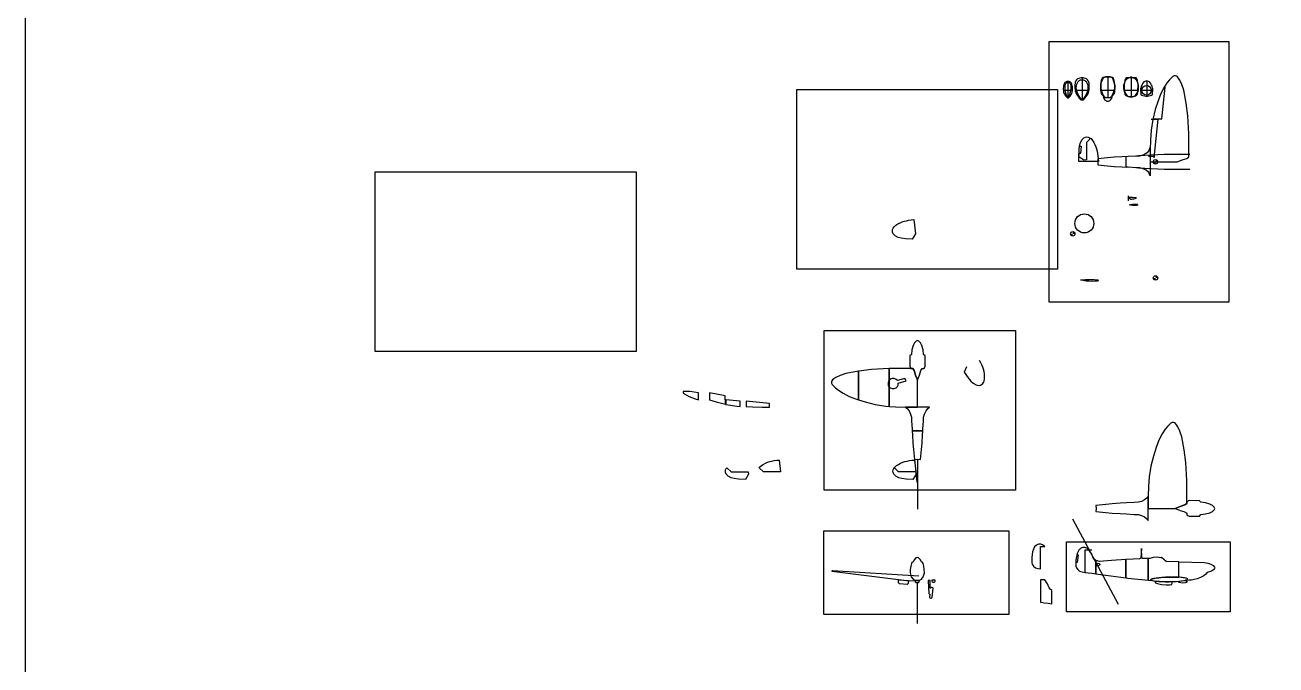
# Model space of a CAD drawing. Header units: centimetres. Extents: x -5325 to 32224, y -11540 to 14619.
# Drawn here: x 13172 to 21357, y -4339 to -152 of the extents above; entities that cross this region are included whole.
import ezdxf

# ---------------------------------------------------------------- set-up
doc = ezdxf.new("R2010")
doc.units = ezdxf.units.CM
doc.layers.get('0').update_dxf_attribs({"color": 10})
picture_1 = doc.add_image_def('image1.jpg', size_in_pixel=(800, 362))
picture_2 = doc.add_image_def('image2.jpg', size_in_pixel=(800, 667))
picture_3 = doc.add_image_def('image3.jpg', size_in_pixel=(800, 342))
picture_4 = doc.add_image_def('image4.gif', size_in_pixel=(750, 1088))

msp = doc.modelspace()

# ---------------------------------------------------------------- hatches: boundary and pattern name
h = msp.add_hatch(color=1)
h.paths.add_polyline_path([(20568.983, -1032.392), (20568.983, -1047.003), (20583.433, -1047.003, 0.41744911)])
h.paths.add_polyline_path([(20568.983, -1047.003), (20554.533, -1047.003, 0.4109854), (20568.983, -1061.295)])
h = msp.add_hatch(color=1)
h.paths.add_polyline_path([(20027.432, -1503.802), (20027.432, -1518.412), (20041.882, -1518.412, 0.41744911)])
h.paths.add_polyline_path([(20027.432, -1518.412), (20012.981, -1518.412, 0.4109854), (20027.432, -1532.704)])
h = msp.add_hatch(color=1)
h.paths.add_polyline_path([(20568.983, -1792.233), (20568.983, -1806.843), (20583.433, -1806.843, 0.41744911)])
h.paths.add_polyline_path([(20568.983, -1806.843), (20554.533, -1806.843, 0.4109854), (20568.983, -1821.135)])

# ---------------------------------------------------------------- linework, layer by layer
at = {"color": 6}
for p, q in [((20256.418, -490.939), (20256.418, -626.687)), ((19996.059, -521.367), (19996.059, -627.489)), ((20088.676, -497.481), (20088.676, -641.093)), ((20409.466, -492.506), (20409.466, -622.285)), ((20511.209, -517.513), (20511.209, -616.88)), ((19966.159, -578.459), (20025.96, -578.459)), ((20043.6, -578.459), (20133.751, -578.459)), ((20209.371, -578.459), (20303.465, -578.459)), ((20366.013, -578.459), (20452.919, -578.459)), ((20471.065, -578.459), (20551.353, -578.459))]:
    msp.add_line(p, q, dxfattribs=at)
at = {"color": 1}
for p, q in [((20625.527, -559.131), (20633.151, -559.131)), ((20563.715, -1012.715), (20524.221, -1012.715)), ((20393.023, -1301.131), (20393.023, -1269.28)), ((19011.805, -2991.887), (19011.805, -3318.551)), ((20026.022, -3381.384), (20325.589, -3940.615))]:
    msp.add_line(p, q, dxfattribs=at)
at = {"color": 3}
msp.add_line((19009.732, -3798.33), (19009.732, -4066.269), dxfattribs=at)
msp.add_lwpolyline([(13172.483, 5483.698), (13172.483, -8524.995), (32224.305, -8524.995), (32224.305, 5483.698)], close=True, dxfattribs=at)
at = {"color": 6}
for points in [[(20256.418, -490.939), (20252.626, -490.939), (20247.713, -491.165), (20241.378, -491.88), (20234.839, -493.003), (20229.424, -494.33), (20225.338, -495.76), (20221.864, -497.802), (20219.207, -500.253), (20217.675, -504.031), (20214.111, -514.975), (20211.327, -527.724), (20209.431, -539.033), (20208.642, -550.872), (20208.642, -566.001), (20209.425, -579.379), (20210.577, -588.903), (20212.881, -599.265), (20217.803, -607.533), (20223.353, -613.918), (20229.637, -618.837), (20231.313, -619.046), (20232.674, -620.198), (20236.968, -626.059), (20238.853, -626.687), (20256.418, -626.687), (20273.983, -626.687), (20275.868, -626.059), (20280.162, -620.198), (20281.523, -619.046), (20283.199, -618.837), (20289.482, -613.918), (20295.033, -607.533), (20299.955, -599.265), (20302.259, -588.903), (20303.411, -579.379), (20304.194, -566.001), (20304.194, -550.872), (20303.405, -539.033), (20301.509, -527.724), (20298.725, -514.975), (20295.161, -504.031), (20293.629, -500.253), (20290.972, -497.802), (20287.498, -495.76), (20283.412, -494.33), (20277.997, -493.003), (20271.458, -491.88), (20265.123, -491.165), (20260.21, -490.939)], [(19996.059, -521.367), (19992.626, -521.579), (19988.286, -522.257), (19983.587, -523.766), (19979.729, -526.16), (19976.626, -528.84), (19973.763, -532.34), (19971.518, -536.805), (19969.963, -542.156), (19967.947, -549.392), (19966.629, -556.565), (19965.681, -565.433), (19965.751, -574.027), (19966.607, -583.327), (19967.895, -590.452), (19970.247, -597.655), (19973.066, -603.883), (19976.452, -609.425), (19980.033, -615.06), (19984.087, -620.106), (19988.334, -624.913), (19990.332, -626.955), (19991.379, -627.337), (19993.768, -627.53), (19996.059, -627.489), (19998.35, -627.53), (20000.74, -627.337), (20001.786, -626.955), (20003.784, -624.913), (20008.032, -620.106), (20012.086, -615.06), (20015.667, -609.425), (20019.053, -603.883), (20021.871, -597.655), (20024.224, -590.452), (20025.512, -583.327), (20026.368, -574.027), (20026.437, -565.433), (20025.49, -556.565), (20024.171, -549.392), (20022.155, -542.156), (20020.601, -536.805), (20018.355, -532.34), (20015.493, -528.84), (20012.39, -526.16), (20008.531, -523.766), (20003.832, -522.257), (19999.493, -521.579)], [(20088.676, -497.481), (20081.735, -497.944), (20074.066, -498.915), (20066.505, -500.966), (20059.16, -504.853), (20053.112, -510.466), (20047.927, -517.59), (20044.264, -524.877), (20042.302, -533.331), (20041.689, -543.991), (20041.689, -554.16), (20042.107, -563.449), (20042.987, -573.999), (20044.369, -584.046), (20046.757, -593.716), (20049.905, -600.624), (20056.504, -610.516), (20063.103, -619.709), (20070.202, -629.602), (20077.201, -638.395), (20080.1, -640.394), (20082.8, -640.893), (20088.676, -641.093), (20094.552, -640.893), (20097.251, -640.394), (20100.151, -638.395), (20107.15, -629.602), (20114.248, -619.709), (20120.847, -610.516), (20127.446, -600.624), (20130.595, -593.716), (20132.982, -584.046), (20134.365, -573.999), (20135.244, -563.449), (20135.662, -554.16), (20135.662, -543.991), (20135.049, -533.331), (20133.088, -524.877), (20129.424, -517.59), (20124.24, -510.466), (20118.191, -504.853), (20110.846, -500.966), (20103.286, -498.915), (20095.617, -497.944)], [(20088.676, -509.456), (20093.398, -510.05), (20098.273, -511.388), (20103.034, -513.266), (20106.535, -515.314), (20109.19, -517.181), (20111.831, -519.326), (20114.517, -522.031), (20117.261, -525.644), (20119.773, -530.166), (20123.55, -539.265), (20126.054, -550.246), (20126.911, -561.638), (20125.52, -573.245), (20123.23, -583.872), (20119.211, -596.364), (20113.116, -610.055), (20104.346, -624.535), (20100.02, -629.846), (20095.283, -635.61), (20093.223, -636.804), (20090.916, -637.133), (20088.676, -637.215), (20086.435, -637.133), (20084.128, -636.804), (20082.069, -635.61), (20077.331, -629.846), (20073.006, -624.535), (20064.235, -610.055), (20058.14, -596.364), (20054.121, -583.872), (20051.831, -573.245), (20050.44, -561.638), (20051.297, -550.246), (20053.802, -539.265), (20057.578, -530.166), (20060.091, -525.644), (20062.834, -522.031), (20065.521, -519.326), (20068.161, -517.181), (20070.816, -515.314), (20074.317, -513.266), (20079.079, -511.388), (20083.953, -510.05)], [(20256.418, -492.755), (20248.147, -493.116), (20240.292, -494.019), (20232.437, -496.184), (20226.297, -500.606), (20221.305, -507.786), (20217.718, -515.468), (20214.029, -526.94), (20211.774, -537.694), (20210.421, -547.303), (20210.305, -556.254), (20210.887, -565.787), (20212.399, -573.112), (20213.678, -575.437), (20215.428, -582.206), (20217.372, -589.143), (20219.653, -596.068), (20222.026, -601.62), (20225.035, -607.056), (20227.697, -611.104), (20227.712, -615.692), (20228.04, -622.519), (20229.551, -628.82), (20232.638, -634.466), (20236.316, -639.455), (20241.177, -643.918), (20246.431, -647.398), (20251.489, -649.432), (20256.418, -649.892), (20261.347, -649.432), (20266.405, -647.398), (20271.659, -643.918), (20276.52, -639.455), (20280.198, -634.466), (20283.285, -628.82), (20284.796, -622.519), (20285.124, -615.692), (20285.139, -611.104), (20287.801, -607.056), (20290.81, -601.62), (20293.183, -596.068), (20295.464, -589.143), (20297.408, -582.206), (20299.158, -575.437), (20300.437, -573.112), (20301.949, -565.787), (20302.531, -556.254), (20302.415, -547.303), (20301.062, -537.694), (20298.807, -526.94), (20295.118, -515.468), (20291.531, -507.786), (20286.539, -500.606), (20280.399, -496.184), (20272.544, -494.019), (20264.689, -493.116)], [(20409.466, -495.086), (20417.303, -496.013), (20425.45, -497.765), (20431.431, -500.445), (20437.206, -504.464), (20442.775, -510.442), (20447.53, -518.592), (20451.304, -527.776), (20454.036, -537.125), (20456.178, -547.549), (20456.579, -558.023), (20456.114, -568.323), (20455.257, -579.126), (20453.671, -586.193), (20451.225, -594.318), (20449.184, -601.286), (20447.645, -608.308), (20444.366, -614.126), (20438.344, -618.005), (20430.649, -620.479), (20423.289, -621.817), (20416.062, -622.084), (20409.466, -622.285), (20402.87, -622.084), (20395.644, -621.817), (20388.283, -620.479), (20380.588, -618.005), (20374.566, -614.126), (20371.287, -608.308), (20369.748, -601.286), (20367.707, -594.318), (20365.262, -586.193), (20363.675, -579.126), (20362.819, -568.323), (20362.353, -558.023), (20362.755, -547.549), (20364.897, -537.125), (20367.628, -527.776), (20371.402, -518.592), (20376.158, -510.442), (20381.726, -504.464), (20387.501, -500.445), (20393.482, -497.765), (20401.629, -496.013)], [(20409.466, -492.506), (20407.608, -492.609), (20405.95, -492.977), (20404.45, -493.74), (20402.739, -495.529), (20400.897, -496.844), (20398.797, -497.267), (20386.65, -497.176), (20376.899, -497.19), (20373.808, -498.737), (20372.089, -503.344), (20368.025, -514.837), (20365.035, -529.315), (20362.859, -543.967), (20363.025, -558.039), (20364.765, -570.458), (20366.567, -582.008), (20368.726, -592.784), (20372.374, -600.58), (20378.287, -608.375), (20385.395, -614.348), (20393.321, -619.063), (20401.31, -621.829), (20409.466, -622.285), (20417.623, -621.829), (20425.611, -619.063), (20433.537, -614.348), (20440.645, -608.375), (20446.558, -600.58), (20450.206, -592.784), (20452.365, -582.008), (20454.167, -570.458), (20455.907, -558.039), (20456.074, -543.967), (20453.897, -529.315), (20450.907, -514.837), (20446.843, -503.344), (20445.124, -498.737), (20442.033, -497.19), (20432.283, -497.176), (20420.135, -497.267), (20418.036, -496.844), (20416.193, -495.529), (20414.482, -493.74), (20412.982, -492.977), (20411.324, -492.609)], [(20511.209, -517.513), (20505.157, -518.43), (20499.013, -520.629), (20493.695, -524.204), (20488.926, -529.611), (20484.685, -535.594), (20480.818, -542.229), (20477.754, -548.646), (20474.914, -555.214), (20472.787, -561.944), (20471.488, -568.674), (20471.065, -576.329), (20471.065, -581.12), (20471.441, -584.972), (20472.193, -589.856), (20473.227, -594.084), (20473.697, -597.148), (20473.772, -598.568), (20473.472, -600.213), (20472.725, -602.231), (20472.5, -604.398), (20473.547, -606.939), (20474.819, -608.883), (20476.838, -610.602), (20485.961, -613.741), (20496.057, -615.684), (20505.256, -616.581), (20511.209, -616.88), (20517.162, -616.581), (20526.361, -615.684), (20536.457, -613.741), (20545.581, -610.602), (20547.6, -608.883), (20548.871, -606.939), (20549.918, -604.398), (20549.694, -602.231), (20548.946, -600.213), (20548.647, -598.568), (20548.722, -597.148), (20549.191, -594.084), (20550.225, -589.856), (20550.977, -584.972), (20551.353, -581.12), (20551.353, -576.329), (20550.931, -568.674), (20549.631, -561.944), (20547.505, -555.214), (20544.665, -548.646), (20541.6, -542.229), (20537.734, -535.594), (20533.492, -529.611), (20528.724, -524.204), (20523.405, -520.629), (20517.261, -518.43)]]:
    msp.add_lwpolyline(points, close=True, dxfattribs=at)
for points in [[(20787.559, -1015.352), (20787.707, -948.606), (20786.812, -863.204), (20780.516, -746.147), (20770.341, -663.938), (20754.407, -578.63), (20742.103, -540.422), (20729.015, -512.31), (20720.203, -500.283), (20712.473, -491.088), (20706.209, -486.569), (20700.456, -484.528), (20696.26, -484.164), (20691.089, -485.184), (20682.713, -489.193), (20672.843, -498.017), (20660.097, -510.408), (20645.418, -528.902), (20625.291, -559.49), (20603.859, -600.71), (20585.596, -647.711), (20567.821, -705.271), (20552.05, -769.75), (20541.004, -839.77), (20536.267, -903.881), (20534.163, -967.583), (20533.489, -1046.86), (20711.033, -1046.778), (20727.087, -1039.876), (20743.901, -1034.441), (20774.814, -1024.251)], [(20377.007, -1046.86), (20377.007, -1011.787), (20390.806, -1011.022), (20439.789, -1008.182), (20466.128, -1006.846), (20487.535, -1001.27), (20508.794, -991.27), (20524.306, -977.856), (20534.609, -954.116), (20533.489, -1046.86), (20534.609, -1139.604), (20524.306, -1115.863), (20508.794, -1102.45), (20487.535, -1092.45), (20466.128, -1086.873), (20439.789, -1085.538), (20390.806, -1082.698), (20377.007, -1081.932)], [(20377.007, -1011.787), (20348.432, -1013.371), (20297.539, -1016.745), (20254.751, -1020.74), (20190.72, -1026.707), (20192.333, -1046.875), (20190.72, -1067.043), (20254.751, -1073.011), (20297.539, -1077.005), (20348.432, -1080.379), (20377.007, -1081.963)], [(19011.784, -2474.94), (19018.758, -2458.741), (19024.193, -2441.927), (19034.383, -2411.014), (19043.282, -2398.268), (19054.912, -2398.268), (19062.954, -2383.916), (19062.214, -2316.744), (19052.046, -2307.48), (19047.858, -2276.401), (19039.783, -2248.012), (19031.177, -2231.102), (19020.761, -2219.665), (19011.79, -2215.44), (19002.818, -2219.665), (18992.403, -2231.102), (18983.796, -2248.012), (18975.721, -2276.401), (18971.534, -2307.48), (18961.365, -2316.744), (18960.626, -2383.916), (18968.668, -2398.268), (18980.297, -2398.268), (18989.197, -2411.014), (18999.386, -2441.927), (19004.821, -2458.741), (19011.796, -2474.94)], [(18626.598, -2415.913), (18543.575, -2431.421), (18505.367, -2443.725), (18477.256, -2456.812), (18465.229, -2465.625), (18456.033, -2473.355), (18451.514, -2479.618), (18449.473, -2485.372), (18449.109, -2489.568), (18450.129, -2494.739), (18454.138, -2503.114), (18462.962, -2512.985), (18475.353, -2525.73), (18493.847, -2540.41), (18524.435, -2560.537), (18565.655, -2581.969), (18612.657, -2600.232), (18626.598, -2604.537), (18626.598, -2415.913)], [(18827.463, -2646.505), (18827.463, -2399.053), (18711.093, -2405.311), (18628.883, -2415.486), (18626.598, -2415.913), (18626.598, -2604.537), (18670.216, -2618.006), (18734.696, -2633.777), (18804.715, -2644.824)], [(18827.463, -2646.505), (18868.827, -2649.561), (18932.528, -2651.665), (19011.805, -2652.339), (19011.723, -2474.795), (19004.821, -2458.741), (18999.386, -2441.927), (18989.197, -2411.014), (18980.297, -2398.268), (18913.551, -2398.12), (18828.149, -2399.016), (18827.463, -2399.053)], [(19046.893, -2807.214), (19047.658, -2793.415), (19050.499, -2744.431), (19051.834, -2718.093), (19057.41, -2696.685), (19067.41, -2675.427), (19079.165, -2660.443), (19091.227, -2652.025), (19011.805, -2652.339), (18932.384, -2652.025), (18944.445, -2660.443), (18956.2, -2675.427), (18966.2, -2696.685), (18971.776, -2718.093), (18973.112, -2744.431), (18975.952, -2793.415), (18976.717, -2807.214)], [(20774.692, -3283.019), (20774.84, -3216.273), (20773.945, -3130.871), (20767.649, -3013.815), (20757.474, -2931.605), (20741.54, -2846.298), (20729.236, -2808.089), (20716.148, -2779.978), (20707.336, -2767.951), (20699.606, -2758.756), (20693.342, -2754.236), (20687.589, -2752.195), (20683.393, -2751.831), (20678.222, -2752.852), (20669.846, -2756.861), (20659.976, -2765.684), (20647.23, -2778.075), (20632.551, -2796.569), (20612.424, -2827.158), (20590.992, -2868.377), (20572.729, -2915.379), (20554.954, -2972.938), (20539.183, -3037.418), (20528.137, -3107.437), (20523.4, -3171.549), (20521.296, -3235.251), (20520.622, -3314.527), (20698.166, -3314.445), (20714.22, -3307.544), (20731.034, -3302.108), (20761.947, -3291.919)], [(18976.717, -2807.214), (18978.301, -2835.789), (18981.675, -2886.682), (18985.67, -2929.47), (18991.637, -2993.501), (19011.805, -2991.887), (19031.973, -2993.501), (19037.941, -2929.47), (19041.935, -2886.682), (19045.309, -2835.789), (19046.893, -2807.214)], [(20520.622, -3314.527), (20520.936, -3235.106), (20512.518, -3247.168), (20497.534, -3258.922), (20476.275, -3268.922), (20454.868, -3274.498), (20428.529, -3275.834), (20379.546, -3278.674), (20337.172, -3281.024), (20286.279, -3284.397), (20243.491, -3288.392), (20179.46, -3294.359), (20181.073, -3314.527), (20179.46, -3334.696), (20243.491, -3340.663), (20286.279, -3344.658), (20337.172, -3348.031), (20379.546, -3350.38), (20428.529, -3353.221), (20454.868, -3354.556), (20476.275, -3360.132), (20497.534, -3370.132), (20512.518, -3381.887), (20520.936, -3393.949)], [(20698.021, -3314.506), (20714.22, -3321.48), (20731.034, -3326.916), (20761.947, -3337.105), (20774.692, -3346.005), (20774.692, -3357.634), (20789.044, -3365.676), (20856.217, -3364.936), (20865.481, -3354.768), (20896.56, -3350.581), (20924.949, -3342.505), (20941.859, -3333.899), (20953.296, -3323.484), (20957.521, -3314.512), (20953.296, -3305.54), (20941.859, -3295.125), (20924.949, -3286.519), (20896.56, -3278.443), (20865.481, -3274.256), (20856.217, -3264.088), (20789.044, -3263.348), (20774.692, -3271.39), (20774.692, -3283.019), (20761.947, -3291.919), (20731.034, -3302.108), (20714.22, -3307.544), (20698.021, -3314.518)]]:
    msp.add_lwpolyline(points, close=True)
msp.add_lwpolyline([(19995.91, -529.675), (19993.774, -529.636), (19990.913, -530.136), (19988.507, -530.921), (19984.693, -533.242), (19981.049, -536.395), (19977.368, -541.569), (19975.57, -547.46), (19975.021, -554.755), (19975.175, -563.628), (19975.366, -570.415), (19976.181, -577.317), (19977.001, -583.284), (19978.479, -589.256), (19980.411, -595.765), (19982.342, -602.34), (19984.866, -608.991), (19987.614, -614.259), (19990.824, -619.536), (19992.247, -621.279), (19993.358, -621.96), (19996.059, -622.264), (19998.761, -621.96), (19999.872, -621.279), (20001.295, -619.536), (20004.505, -614.259), (20007.252, -608.991), (20009.776, -602.34), (20011.707, -595.765), (20013.639, -589.256), (20015.118, -583.284), (20015.937, -577.317), (20016.753, -570.415), (20016.944, -563.628), (20017.097, -554.755), (20016.548, -547.46), (20014.751, -541.569), (20011.07, -536.395), (20007.425, -533.242), (20003.612, -530.921), (20001.206, -530.136), (19998.345, -529.636), (19996.209, -529.675)], dxfattribs=at)
at = {"color": 1}
for points in [[(20553.08, -765.542), (20610.06, -765.542), (20633.151, -559.131)], [(20540.824, -768.906), (20583.497, -768.906), (20558.434, -1020.434)], [(20072.238, -945.476), (20082.618, -945.481), (20078.407, -992.126), (20068.027, -992.122)], [(20395.511, -1280.699), (20393.877, -1281.019), (20393.182, -1281.732), (20392.976, -1282.914), (20393.5, -1283.779), (20395.001, -1284.838), (20396.237, -1285.279), (20398.622, -1286.426), (20401.447, -1287.75), (20403.213, -1288.368), (20404.135, -1288.764), (20404.714, -1289.339), (20404.961, -1289.923), (20405.24, -1290.476), (20405.938, -1290.986), (20406.857, -1291.156), (20409.171, -1291.207), (20411.982, -1290.904), (20417.972, -1289.74), (20426.189, -1287.984), (20434.953, -1285.958), (20445.157, -1283.073), (20445.505, -1282.676), (20445.158, -1282.372), (20435.208, -1281.981), (20421.014, -1281.396), (20405.018, -1280.837), (20395.511, -1280.699)], [(18987.635, -1425.315), (18998.777, -1518.959), (18977.879, -1552.402), (18932.564, -1550.702), (18904.88, -1546.685), (18884.497, -1541.253), (18864.855, -1530.746), (18852.792, -1518.539), (18847.843, -1507.878), (18847.224, -1499.225), (18849.085, -1490.062), (18852.951, -1481.563), (18858.365, -1472.292), (18870.791, -1461.841), (18883.065, -1453.666), (18897.287, -1446.464), (18911.704, -1439.846), (18925.537, -1435.564), (18939.452, -1432.053), (18955.078, -1429.092), (18971.286, -1427.26), (18987.635, -1425.315)], [(20080.787, -1819.391), (20095.473, -1818.298), (20111.685, -1816.948), (20130.261, -1815.935), (20149.681, -1816.441), (20167.919, -1817.454), (20185.412, -1818.582), (20192.242, -1819.034), (20194.479, -1820.772), (20195.059, -1822.511), (20194.811, -1824.747), (20193.319, -1825.657), (20191.248, -1826.485), (20187.934, -1826.817), (20174.926, -1828.058), (20153.715, -1828.886), (20133.244, -1828.317), (20114.958, -1827.152), (20095.933, -1823.845), (20080.816, -1820.453), (20080.246, -1819.848), (20080.787, -1819.391)], [(19333.217, -2387.968), (19316.53, -2422.78), (19342.239, -2460.135), (19360.461, -2481.36), (19375.966, -2495.663), (19395.359, -2506.62), (19412.129, -2510.268), (19423.783, -2508.736), (19431.421, -2504.624), (19438.162, -2498.144), (19443.268, -2490.327), (19448.197, -2480.79), (19450.366, -2464.698), (19450.694, -2449.955), (19449.158, -2434.087), (19447.023, -2418.368), (19443.23, -2404.393), (19438.74, -2390.762), (19432.87, -2375.982), (19425.736, -2361.313), (19418.464, -2346.137)], [(18991.737, -2997.614), (19002.879, -3091.259), (18981.98, -3124.701), (18936.665, -3123.001), (18908.982, -3118.984), (18888.599, -3113.553), (18868.957, -3103.046), (18856.894, -3090.839), (18851.945, -3080.177), (18851.326, -3071.525), (18853.187, -3062.361), (18857.053, -3053.863), (18862.466, -3044.592), (18874.892, -3034.14), (18887.166, -3025.965), (18901.389, -3018.763), (18915.806, -3012.145), (18929.639, -3007.863), (18943.554, -3004.352), (18959.179, -3001.392), (18975.388, -2999.559), (18991.737, -2997.614)], [(19000.843, -3074.15), (18887.744, -3074.15), (18860.361, -3048.197)], [(20152.573, -3586.467), (20105.901, -3586.467), (20105.901, -3734.599)], [(20054.101, -3618.425), (20062.738, -3618.425), (20056.311, -3667.446), (20047.674, -3667.446)], [(18887.986, -3781.165), (18952.464, -3786.824), (18951.331, -3805.122), (18944.157, -3811.158), (18894.883, -3807.951), (18887.52, -3801.349), (18887.986, -3781.165)], [(19104.906, -3784.196), (19104.759, -3789.335), (19107.11, -3793.594), (19111.225, -3796.971), (19116.074, -3797.705), (19120.63, -3796.237), (19124.304, -3793.74), (19126.361, -3789.335), (19126.655, -3785.518), (19126.361, -3782.728), (19104.906, -3784.196)]]:
    msp.add_lwpolyline(points, dxfattribs=at)
at = {"color": 253}
msp.add_lwpolyline([(20195.811, -1044.744), (20066.373, -1044.744), (20066.373, -1044.744), (20068.735, -969.619), (20072.752, -941.936), (20078.183, -921.553), (20088.69, -901.911), (20100.897, -889.848), (20111.559, -884.899), (20120.211, -884.28), (20129.375, -886.141), (20137.873, -890.007), (20147.144, -895.42), (20157.596, -907.846), (20165.771, -920.12), (20172.973, -934.343), (20179.591, -948.76), (20183.873, -962.593), (20187.384, -976.508), (20190.344, -992.133), (20192.177, -1008.342), (20195.811, -1044.744)], close=True, dxfattribs=at)
at = {"color": 1}
for points in [[(20143.539, -893.315), (20117.586, -920.698), (20117.586, -1033.797), (20100.477, -1035.833), (20067.31, -1014.943), (20068.735, -969.619), (20072.752, -941.936), (20078.183, -921.553), (20088.69, -901.911), (20100.897, -889.848), (20111.559, -884.899), (20120.211, -884.28), (20129.375, -886.141), (20137.873, -890.007)], [(20451.52, -1328.111), (20451.52, -1328.481), (20450.985, -1329.852), (20449.078, -1331.49), (20446.298, -1332.31), (20442.075, -1332.904), (20426.464, -1332.445), (20419.003, -1331.605), (20406.902, -1329.877), (20400.22, -1328.616), (20399.54, -1328.111), (20400.22, -1327.606), (20406.902, -1326.345), (20419.003, -1324.617), (20426.464, -1323.777), (20442.075, -1323.318), (20446.298, -1323.912), (20449.078, -1324.732), (20450.985, -1326.37), (20451.52, -1327.741)], [(18928.582, -2463.365), (18880.141, -2477.462), (18872.382, -2470.414), (18859.919, -2464.54), (18846.515, -2464.305), (18832.642, -2469.709), (18822.766, -2480.987), (18819.003, -2493.439), (18820.414, -2507.067), (18825.117, -2518.11), (18834.523, -2525.863), (18845.34, -2530.093), (18858.038, -2530.093), (18871.206, -2526.333), (18879.906, -2517.405), (18884.844, -2507.772), (18884.374, -2495.319), (18937.517, -2479.107)], [(17578.39, -2559.104), (17521.741, -2548.866), (17477.769, -2550.143), (17477.67, -2561.287), (17517.447, -2581.969), (17564.448, -2600.232), (17578.39, -2604.537)], [(17755.027, -2632.838), (17754.327, -2577.82), (17650.772, -2559.104), (17650.772, -2604.537), (17694.389, -2618.006)], [(17851.636, -2613.024), (17758.673, -2603.364), (17758.673, -2633.729), (17758.869, -2633.777), (17828.888, -2644.824), (17851.636, -2646.505)], [(18042.75, -2652.315), (18043.04, -2628.863), (17890.598, -2613.024), (17890.598, -2646.505), (17931.962, -2649.561), (17995.664, -2651.665), (18042.753, -2652.065)], [(18116.354, -3074.861), (18003.982, -3074.861), (17975.446, -3048.782), (17977.892, -3044.592), (17990.318, -3034.14), (18002.592, -3025.965), (18016.815, -3018.763), (18031.232, -3012.145), (18045.065, -3007.863), (18058.98, -3004.352), (18074.605, -3001.392), (18090.814, -2999.559), (18107.162, -2997.614)], [(17763.392, -3048.782), (17791.928, -3074.861), (17904.3, -3074.861), (17906.251, -3091.259), (17885.352, -3124.701), (17840.038, -3123.001), (17812.354, -3118.984), (17791.971, -3113.553), (17772.329, -3103.046), (17760.266, -3090.839), (17755.317, -3080.177), (17754.698, -3071.525), (17756.559, -3062.361), (17760.425, -3053.863)], [(19817.163, -3710.283), (19817.163, -3564.379), (19844.941, -3564.379), (19842.89, -3561.719), (19830.512, -3552.243), (19817.652, -3548.389), (19803.666, -3548.549), (19789.681, -3554.813), (19778.267, -3566.216), (19770.309, -3581.756), (19764.482, -3598.937), (19760.926, -3615.767), (19758.936, -3634.936), (19758.936, -3653.303), (19759.079, -3669.348), (19763.06, -3680.045), (19771.303, -3692.256), (19783.384, -3702.196), (19799.87, -3708.159)], [(20179.148, -3654.592), (20169.581, -3647.792), (20161.054, -3637.796), (20151.561, -3612.876), (20142.398, -3597.779), (20131.628, -3583.807), (20119.25, -3574.331), (20106.39, -3570.476), (20092.404, -3570.637), (20078.419, -3576.901), (20067.005, -3588.303), (20059.046, -3603.844), (20053.219, -3621.025), (20049.663, -3637.855), (20047.674, -3657.024), (20047.674, -3675.391), (20047.817, -3691.436), (20051.798, -3702.133), (20060.041, -3714.344), (20072.122, -3724.284), (20088.608, -3730.247), (20109.113, -3732.766), (20129.469, -3735.402), (20154.348, -3738.791), (20178.993, -3742.559)], [(19010.439, -3634.617), (19001.579, -3637.955), (18992.282, -3648.985), (18983.712, -3664.079), (18975.578, -3668.288), (18972.077, -3674.873), (18967.429, -3692.29), (18964.786, -3713.422), (18964.364, -3736.153), (18971.105, -3762.671), (18983.743, -3777.404), (18998.066, -3786.244), (18998.066, -3786.244), (18998.066, -3786.244), (18998.066, -3786.244), (19022.812, -3786.244), (19022.812, -3786.244), (19022.812, -3786.244), (19037.135, -3777.404), (19049.773, -3762.671), (19056.514, -3736.153), (19056.092, -3713.422), (19053.449, -3692.29), (19048.801, -3674.873), (19045.3, -3668.288), (19037.166, -3664.079), (19028.596, -3648.985), (19019.299, -3637.955)], [(18998.066, -3786.244), (18996.251, -3789.102), (18996.18, -3793.628), (19000.002, -3798.295), (19019.463, -3798.366), (19023.639, -3793.628), (19023.71, -3788.183), (19022.812, -3786.244)], [(19080.891, -3787.06), (19086.897, -3870.675), (19089.615, -3874.466), (19092.228, -3874.466), (19090.426, -3894.159), (19093.059, -3898.955), (19096.621, -3901.431), (19101.266, -3901.586), (19105.602, -3898.491), (19108.39, -3894.314), (19115.317, -3836.899), (19113.011, -3833.741), (19108.57, -3831.095), (19101.652, -3831.863), (19098.662, -3835.618), (19093.794, -3835.789), (19094.587, -3785.675), (19080.872, -3786.051), (19080.891, -3787.06)], [(19844.941, -3782.216), (19817.163, -3782.216), (19817.163, -3928.12), (19820.375, -3928.515), (19840.731, -3931.151), (19865.61, -3934.541), (19890.256, -3938.308), (19890.41, -3850.341), (19880.843, -3843.541), (19872.316, -3833.545), (19862.824, -3808.625), (19853.661, -3793.528)]]:
    msp.add_lwpolyline(points, close=True, dxfattribs=at)
for points in [[(18991.637, -2993.501), (19007.642, -3139.457), (19008.902, -3141.62), (19010.631, -3143.034), (19012.989, -3143.741)], [(19021.305, -3756.59), (18455.812, -3722.297), (18451.66, -3723.429), (18451.282, -3725.692), (18956.917, -3787.451), (19011.778, -3786.138)]]:
    msp.add_lwpolyline(points)
at = {"color": 5}
for points in [[(20375.691, -3769.438), (20388.75, -3771.223), (20520.759, -3783.403), (20520.759, -3640.92), (20482.965, -3642.611), (20479.88, -3638.344), (20477.977, -3577.145), (20472.325, -3638.842), (20466.674, -3643.861), (20378.365, -3647.629), (20375.691, -3647.839)], [(20375.691, -3647.839), (20280.262, -3655.324), (20201.726, -3660.853), (20179.148, -3654.592), (20179.119, -3671.135), (20188.825, -3672.653), (20199.279, -3675.484), (20204.164, -3679.096), (20204.261, -3684.075), (20197.325, -3688.078), (20186.862, -3689.084), (20179.087, -3689.496), (20178.993, -3742.559), (20375.691, -3769.438)], [(20543.057, -3785.373), (20540.319, -3784.209), (20538.82, -3783.223), (20537.798, -3782.338), (20537.254, -3781.127), (20537.424, -3780.106), (20538.275, -3778.949), (20539.57, -3777.962), (20543.35, -3776.124), (20548.562, -3774.32), (20559.427, -3771.87), (20575.223, -3769.343), (20591.333, -3767.506), (20604.341, -3766.309), (20626.956, -3764.845), (20643.237, -3764.198), (20661.153, -3763.688), (20676.105, -3763.586), (20704.065, -3763.849), (20721.201, -3764.788), (20721.375, -3663.281), (20638.644, -3662.095), (20607.378, -3635.839), (20603.054, -3636.836), (20593.13, -3635.976), (20573.749, -3633.885), (20554.491, -3634.713), (20531.505, -3640.92), (20520.759, -3640.92), (20520.759, -3783.403)], [(20721.14, -3790.337), (20727.218, -3789.688), (20739.179, -3788.348), (20753.477, -3786.147), (20764.925, -3783.787), (20774.011, -3780.972), (20778.182, -3778.31), (20779.182, -3776.948), (20778.818, -3774.951), (20775.093, -3772.591), (20765.371, -3769.867), (20750.742, -3767.416), (20721.201, -3764.788), (20721.201, -3764.788), (20721.375, -3663.281), (20889.391, -3669.099), (20912.311, -3673.219), (20930.853, -3679.176), (20946.485, -3688.183), (20955.787, -3699.012), (20957.034, -3702.845), (20955.883, -3707.348), (20948.486, -3715.432), (20935.234, -3724.014), (20921.983, -3729.408), (20912.903, -3732.351), (20906.768, -3733.822), (20898.424, -3743.875), (20885.664, -3754.664), (20863.823, -3766.679), (20842.228, -3774.28), (20822.842, -3780.41), (20803.946, -3783.597), (20787.014, -3783.597), (20772.001, -3785.867), (20767.128, -3785.461), (20766.857, -3789.789), (20773.084, -3790.736), (20774.708, -3798.039), (20765.504, -3801.149), (20742.63, -3802.637), (20723.005, -3799.526), (20721.124, -3799.213)], [(20679.106, -3793.249), (20658.151, -3793.787), (20642.89, -3794.048), (20627.25, -3793.892), (20611.835, -3793.527), (20595.463, -3792.795), (20581.183, -3791.802), (20565.13, -3790.127), (20565.13, -3790.127), (20569.989, -3801.781), (20582.067, -3805.31), (20607.259, -3811.332), (20639.081, -3815.186), (20660.963, -3815.185), (20676.512, -3812.776)]]:
    msp.add_lwpolyline(points, close=True, dxfattribs=at)
at = {"color": 6}
msp.add_circle((20510.715, -579.235), 31.046, dxfattribs=at)
at = {"color": 1}
for centre in [(20568.983, -1046.843), (20027.432, -1518.253), (20568.983, -1806.684)]:
    msp.add_circle(centre, 14.451, dxfattribs=at)
msp.add_circle((20103.288, -1449.599), 62.115)
for centre, start, end in [((20714.742, -4697.423), 88.7725429, 93.9990816), ((20714.742, 2603.703), 266.0009184, 271.2274571)]:
    msp.add_arc(centre, 3698.915, start, end, dxfattribs=at)
at = {"color": 5, "extrusion": (0, 0, -1)}
msp.add_ellipse((20658.241, -3778.706), major_axis=(-120.962, -2.238), ratio=0.12361292, dxfattribs=at)

# ---------------------------------------------------------------- pictures from other files: only their frames are drawn
at = {"color": 1}
image = msp.add_image(picture_4, insert=(21048.041, -259.099), size_in_units=(1175.894, 1705.831), rotation=180, dxfattribs=at)
image.dxf.flags = 7
image = msp.add_image(picture_4, insert=(18222.031, -573.063), size_in_units=(1175.894, 1705.831), rotation=-90, dxfattribs=at)
image.dxf.flags = 7
image = msp.add_image(picture_4, insert=(15464.355, -1112.015), size_in_units=(1175.894, 1705.831), rotation=-90, dxfattribs=at)
image.dxf.flags = 7
image = msp.add_image(picture_2, insert=(18401.048, -3194.145), size_in_units=(1252.901, 1044.606))
image.dxf.flags = 7
image = msp.add_image(picture_1, insert=(18398.369, -4008.598), size_in_units=(1210.437, 547.723))
image.dxf.flags = 7
image = msp.add_image(picture_3, insert=(19986.937, -3991.587), size_in_units=(1071.366, 458.009))
image.dxf.flags = 15

doc.saveas('drawing.dxf')
